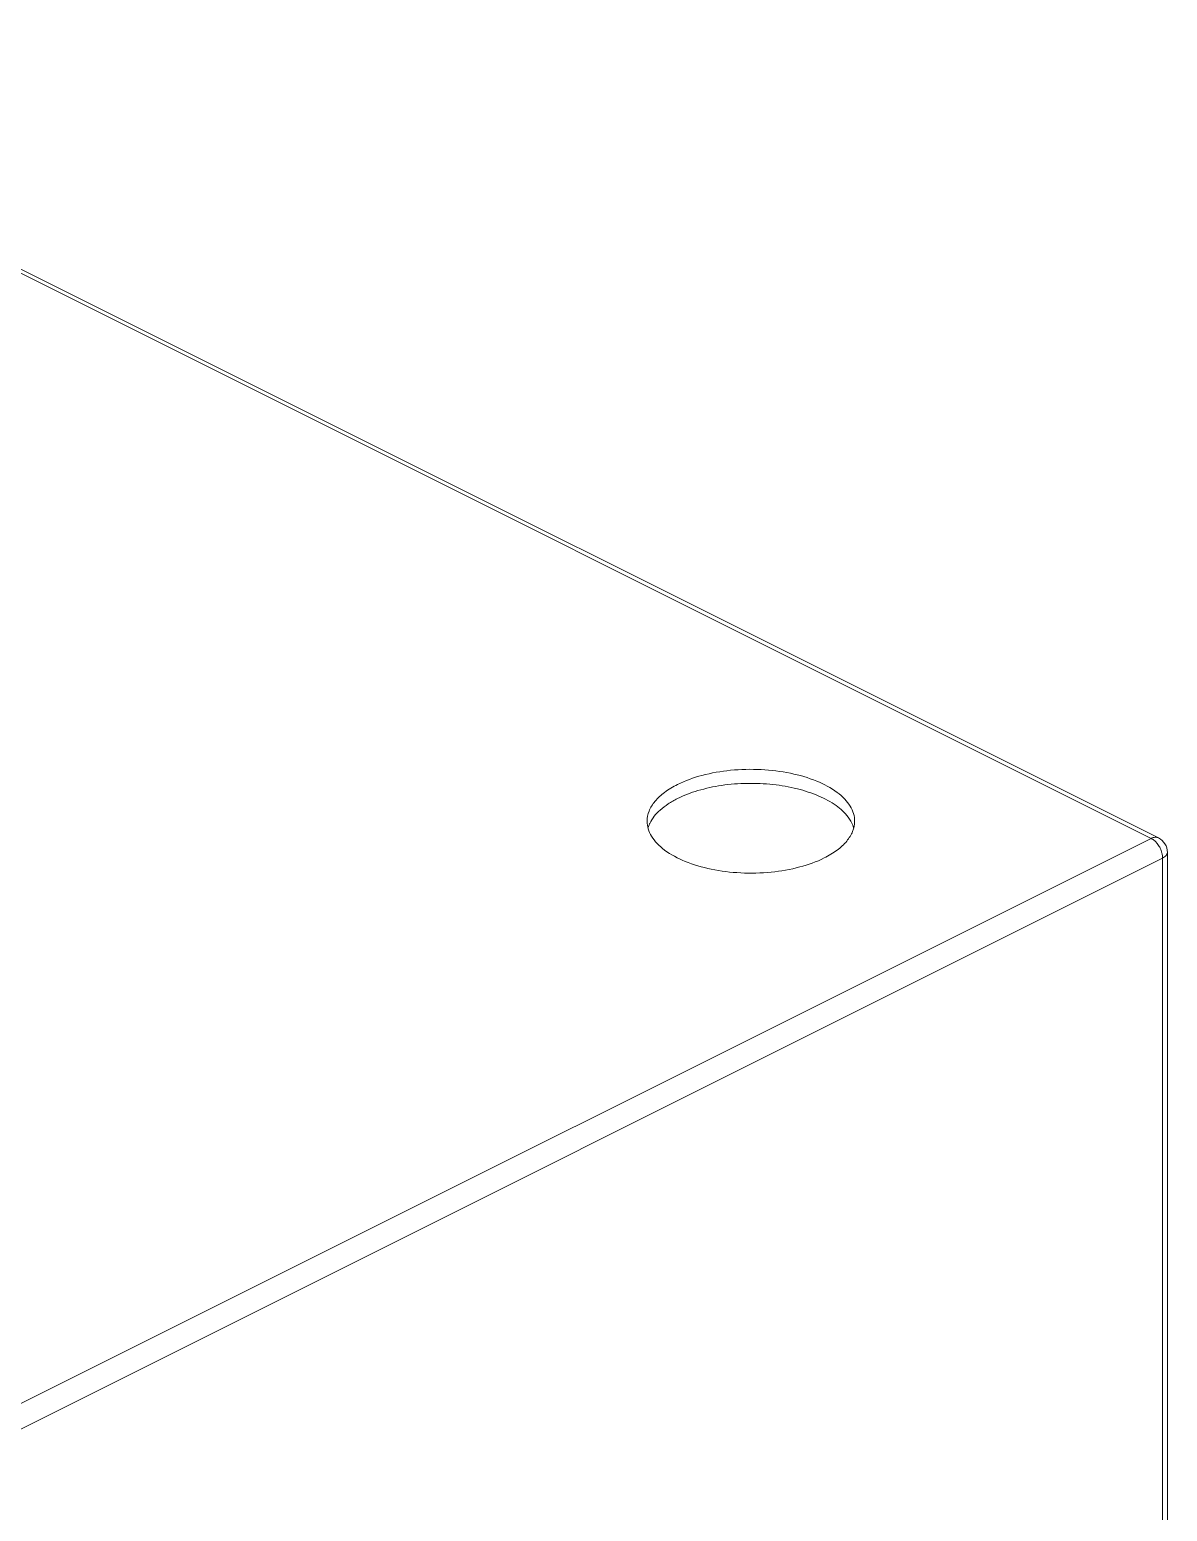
# Model space of a CAD drawing. Header units: millimetres. Extents: x 1177 to 4147, y 93 to 2194.
# Drawn here: x 2797.2 to 2944.9, y 1032.4 to 1224.8 of the extents above; entities that cross this region are included whole.
import ezdxf

# ---------------------------------------------------------------- set-up
doc = ezdxf.new("R2010")
doc.units = ezdxf.units.MM
doc.header["$LTSCALE"] = 0.1
doc.layers.get('0').update_dxf_attribs({"lineweight": 13})

# ---------------------------------------------------------------- blocks, each defined once
blk = doc.blocks.new('02')
for p, q in [((4973.15, 1190.95), (4673.33, 1340.85)), ((4974.49, 1191.03), (4674.68, 1340.94)), ((4690.31, 1049.53), (4973.15, 1190.95)), ((4692.43, 1045.87), (4975.27, 1187.29)), ((4975.27, 1187.29), (4975.27, 690.19)), ((4976.15, 1188.35), (4976.15, 691.25))]:
    blk.add_line(p, q)
for centre, radius, start, end in [((4885.17, 1191.37), 5.54, 156.4548, 163.1821), ((4885.48, 1191.24), 5.87, 154.9057, 156.4968)]:
    blk.add_arc(centre, radius, start, end)
for points, knots in [([(4918.15, 1194.13), (4918.15, 1194.61), (4918, 1195.59), (4917.35, 1197), (4916.3, 1198.33), (4914.31, 1200.05), (4910.94, 1201.81), (4906.14, 1203.19), (4900.75, 1203.85), (4895.21, 1203.71), (4889.98, 1202.81), (4886.73, 1201.66), (4885.29, 1200.94)], [0, 0, 0, 0, 0.038301, 0.078936, 0.123707, 0.173661, 0.289903, 0.425612, 0.573776, 0.725202, 0.870157, 1, 1, 1, 1]), ([(4885.29, 1200.94), (4884.45, 1200.52), (4882.94, 1199.62), (4881.11, 1197.96), (4879.93, 1196.12), (4879.65, 1194.77), (4879.65, 1194.13)], [0, 0, 0, 0, 0.302467, 0.565524, 0.793419, 1, 1, 1, 1]), ([(4916.94, 1194.9), (4916.33, 1195.72), (4914.63, 1197.25), (4911.39, 1198.98), (4907.42, 1200.27), (4902.94, 1201.04), (4898.22, 1201.25), (4893.55, 1200.88), (4889.19, 1199.95), (4886.5, 1198.94), (4885.29, 1198.34)], [0, 0, 0, 0, 0.091429, 0.200482, 0.325482, 0.462021, 0.604187, 0.745387, 0.879215, 1, 1, 1, 1]), ([(4885.29, 1198.34), (4884.69, 1198.04), (4883.57, 1197.4), (4881.7, 1195.99), (4880.6, 1194.67), (4880.16, 1193.73)], [0, 0, 0, 0, 0.288458, 0.551259, 1, 1, 1, 1]), ([(4879.65, 1194.13), (4879.65, 1193.65), (4879.8, 1192.67), (4880.45, 1191.26), (4881.51, 1189.93), (4883.5, 1188.21), (4886.86, 1186.45), (4891.66, 1185.07), (4897.05, 1184.41), (4902.59, 1184.55), (4907.83, 1185.45), (4911.07, 1186.6), (4912.51, 1187.32)], [0, 0, 0, 0, 0.038301, 0.078936, 0.123707, 0.173661, 0.289903, 0.425612, 0.573776, 0.725202, 0.870157, 1, 1, 1, 1]), ([(4912.51, 1187.32), (4913.35, 1187.74), (4914.86, 1188.64), (4916.69, 1190.29), (4917.87, 1192.14), (4918.15, 1193.49), (4918.15, 1194.13)], [0, 0, 0, 0, 0.302467, 0.565524, 0.793419, 1, 1, 1, 1]), ([(4917.96, 1192.88), (4917.91, 1193.05), (4917.67, 1193.77), (4917.28, 1194.43), (4916.94, 1194.9)], [0, 0, 0, 0, 0.239053, 1, 1, 1, 1]), ([(4974.49, 1191.03), (4974.3, 1191.13), (4973.82, 1191.21), (4973.37, 1191.06), (4973.15, 1190.95)], [0, 0, 0, 0, 0.463901, 1, 1, 1, 1]), ([(4973.15, 1190.95), (4973.22, 1190.91), (4973.51, 1190.75), (4973.77, 1190.54), (4973.95, 1190.36)], [0, 0, 0, 0, 0.234328, 1, 1, 1, 1]), ([(4973.95, 1190.36), (4974.01, 1190.29), (4974.27, 1190.01), (4974.5, 1189.7), (4974.64, 1189.45)], [0, 0, 0, 0, 0.242814, 1, 1, 1, 1]), ([(4974.49, 1191.03), (4974.98, 1190.79), (4975.84, 1190.01), (4976.15, 1188.9), (4976.15, 1188.35)], [0, 0, 0, 0, 0.500061, 1, 1, 1, 1]), ([(4974.64, 1189.45), (4974.7, 1189.35), (4974.91, 1188.95), (4975.07, 1188.52), (4975.15, 1188.19)], [0, 0, 0, 0, 0.25239, 1, 1, 1, 1]), ([(4975.15, 1188.19), (4975.17, 1188.12), (4975.24, 1187.82), (4975.27, 1187.51), (4975.27, 1187.29)], [0, 0, 0, 0, 0.260271, 1, 1, 1, 1]), ([(4975.27, 1187.29), (4975.4, 1187.35), (4975.63, 1187.49), (4975.92, 1187.75), (4976.1, 1188.04), (4976.15, 1188.25), (4976.15, 1188.35)], [0, 0, 0, 0, 0.301865, 0.565468, 0.79352, 1, 1, 1, 1])]:
    blk.add_open_spline(points, degree=3, knots=knots)

msp = doc.modelspace()

# ---------------------------------------------------------------- block references
at = {"xscale": 0.7, "yscale": 0.7, "zscale": 0.7}
msp.add_blockref('02', (-538.39, 286.11), dxfattribs=at)

doc.saveas('drawing.dxf')
